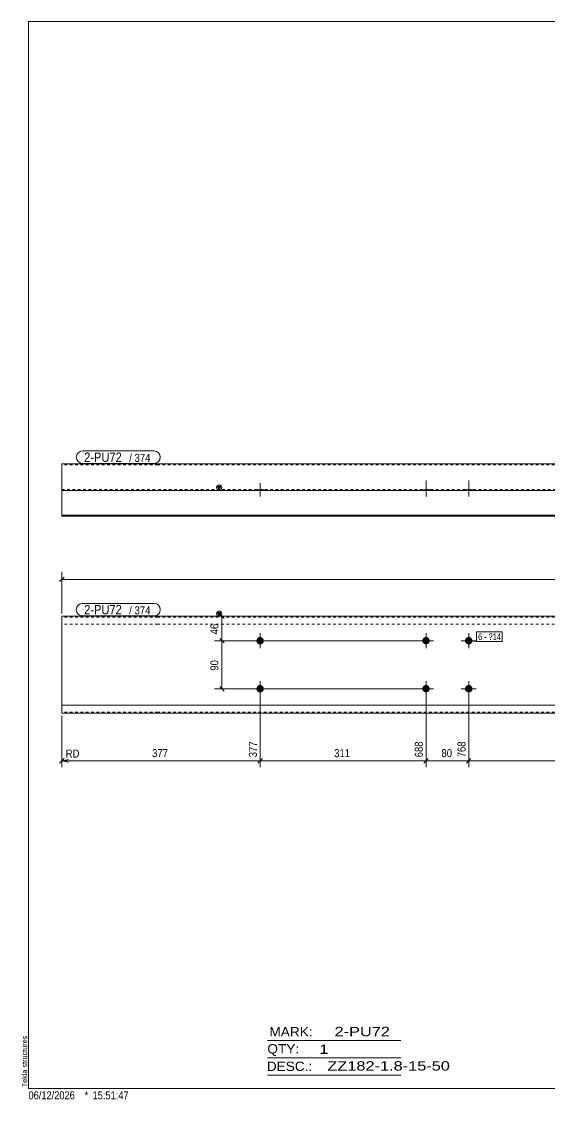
# Model space of a CAD drawing. Header units: millimetres. Extents: x 2 to 579, y 1 to 405.
# Drawn here: x 2.4 to 200.2, y 1 to 405 of the extents above; entities that cross this region are included whole.
import ezdxf

# ---------------------------------------------------------------- set-up
doc = ezdxf.new("R2010")
doc.units = ezdxf.units.MM
doc.linetypes.add('XKITLINE00', pattern=[0])
doc.linetypes.add('XKITLINE01', pattern=[4, 1, -1, 1, -1])
for name, color, linetype, lineweight in [('Bolt', 3, 'Continuous', 0), ('BoltMark', 7, 'Continuous', 0), ('Dimensions', 7, 'Continuous', 0), ('DrawingSheet', 5, 'Continuous', 0), ('OtherObjectType', 7, 'Continuous', 0), ('Part', 2, 'Continuous', 0), ('PartMark', 7, 'Continuous', 0)]:
    doc.layers.add(name, color=color, linetype=linetype, lineweight=lineweight)
doc.styles.add('ARIAL', font='ARIAL.TTF')
doc.styles.add('ARIAL_NARROW', font='ARIALN.TTF')

# ---------------------------------------------------------------- blocks, each defined once
blk = doc.blocks.new('*A1')
at = {"layer": 'Bolt'}
for points in [[(155.36, 172.88), (155.36, 172.84), (155.36, 172.81), (155.36, 172.77), (155.35, 172.74), (155.35, 172.7), (155.34, 172.67), (155.34, 172.64), (155.33, 172.6), (155.32, 172.57), (155.31, 172.54), (155.3, 172.5), (155.29, 172.47), (155.28, 172.44), (155.27, 172.41), (155.26, 172.37), (155.24, 172.34), (155.23, 172.31), (155.21, 172.28), (155.2, 172.25), (155.18, 172.22), (155.16, 172.19), (155.15, 172.16), (155.13, 172.13), (155.11, 172.1), (155.09, 172.08), (155.07, 172.05), (155.05, 172.02), (155.02, 172), (155, 171.97), (154.98, 171.94), (154.95, 171.92), (154.93, 171.9), (154.9, 171.87), (154.88, 171.85), (154.85, 171.83), (154.82, 171.81), (154.8, 171.79), (154.77, 171.77), (154.74, 171.75), (154.71, 171.73), (154.68, 171.71), (154.65, 171.69), (154.62, 171.68), (154.59, 171.66), (154.56, 171.64), (154.53, 171.63), (154.5, 171.62), (154.47, 171.6), (154.44, 171.59), (154.4, 171.58), (154.37, 171.57), (154.34, 171.56), (154.3, 171.55), (154.27, 171.54), (154.24, 171.54), (154.2, 171.53), (154.17, 171.53), (154.13, 171.52), (154.1, 171.52), (154.07, 171.51), (154.03, 171.51), (154, 171.51), (153.96, 171.51), (153.93, 171.51), (153.89, 171.51), (153.86, 171.51), (153.83, 171.52), (153.79, 171.52), (153.76, 171.53), (153.72, 171.53), (153.69, 171.54), (153.66, 171.54), (153.62, 171.55), (153.59, 171.56), (153.56, 171.57), (153.52, 171.58), (153.49, 171.59), (153.46, 171.6), (153.43, 171.62), (153.4, 171.63), (153.37, 171.64), (153.33, 171.66), (153.3, 171.68), (153.27, 171.69), (153.24, 171.71), (153.21, 171.73), (153.19, 171.75), (153.16, 171.77), (153.13, 171.79), (153.1, 171.81), (153.08, 171.83), (153.05, 171.85), (153.02, 171.87), (153, 171.9), (152.97, 171.92), (152.95, 171.94), (152.93, 171.97), (152.9, 172), (152.88, 172.02), (152.86, 172.05), (152.84, 172.08), (152.82, 172.1), (152.8, 172.13), (152.78, 172.16), (152.76, 172.19), (152.75, 172.22), (152.73, 172.25), (152.71, 172.28), (152.7, 172.31), (152.68, 172.34), (152.67, 172.37), (152.66, 172.41), (152.65, 172.44), (152.63, 172.47), (152.62, 172.5), (152.61, 172.54), (152.61, 172.57), (152.6, 172.6), (152.59, 172.64), (152.58, 172.67), (152.58, 172.7), (152.57, 172.74), (152.57, 172.77), (152.57, 172.81), (152.57, 172.84), (152.56, 172.88), (152.56, 172.91), (152.56, 172.94), (152.57, 172.98), (152.57, 173.01), (152.57, 173.05), (152.57, 173.08), (152.58, 173.12), (152.58, 173.15), (152.59, 173.18), (152.6, 173.22), (152.61, 173.25), (152.61, 173.28), (152.62, 173.32), (152.63, 173.35), (152.65, 173.38), (152.66, 173.41), (152.67, 173.45), (152.68, 173.48), (152.7, 173.51), (152.71, 173.54), (152.73, 173.57), (152.75, 173.6), (152.76, 173.63), (152.78, 173.66), (152.8, 173.69), (152.82, 173.72), (152.84, 173.74), (152.86, 173.77), (152.88, 173.8), (152.9, 173.82), (152.93, 173.85), (152.95, 173.88), (152.97, 173.9), (153, 173.92), (153.02, 173.95), (153.05, 173.97), (153.08, 173.99), (153.1, 174.01), (153.13, 174.03), (153.16, 174.05), (153.19, 174.07), (153.21, 174.09), (153.24, 174.11), (153.27, 174.13), (153.3, 174.14), (153.33, 174.16), (153.37, 174.18), (153.4, 174.19), (153.43, 174.2), (153.46, 174.22), (153.49, 174.23), (153.52, 174.24), (153.56, 174.25), (153.59, 174.26), (153.62, 174.27), (153.66, 174.28), (153.69, 174.28), (153.72, 174.29), (153.76, 174.29), (153.79, 174.3), (153.83, 174.3), (153.86, 174.31), (153.89, 174.31), (153.93, 174.31), (153.96, 174.31), (154, 174.31), (154.03, 174.31), (154.07, 174.31), (154.1, 174.3), (154.13, 174.3), (154.17, 174.29), (154.2, 174.29), (154.24, 174.28), (154.27, 174.28), (154.3, 174.27), (154.34, 174.26), (154.37, 174.25), (154.4, 174.24), (154.44, 174.23), (154.47, 174.22), (154.5, 174.2), (154.53, 174.19), (154.56, 174.18), (154.59, 174.16), (154.62, 174.14), (154.65, 174.13), (154.68, 174.11), (154.71, 174.09), (154.74, 174.07), (154.77, 174.05), (154.8, 174.03), (154.82, 174.01), (154.85, 173.99), (154.88, 173.97), (154.9, 173.95), (154.93, 173.92), (154.95, 173.9), (154.98, 173.88), (155, 173.85), (155.02, 173.82), (155.05, 173.8), (155.07, 173.77), (155.09, 173.74), (155.11, 173.72), (155.13, 173.69), (155.15, 173.66), (155.16, 173.63), (155.18, 173.6), (155.2, 173.57), (155.21, 173.54), (155.23, 173.51), (155.24, 173.48), (155.26, 173.45), (155.27, 173.41), (155.28, 173.38), (155.29, 173.35), (155.3, 173.32), (155.31, 173.28), (155.32, 173.25), (155.33, 173.22), (155.34, 173.18), (155.34, 173.15), (155.35, 173.12), (155.35, 173.08), (155.36, 173.05), (155.36, 173.01), (155.36, 172.98), (155.36, 172.94), (155.36, 172.91)], [(171.36, 172.88), (171.36, 172.84), (171.36, 172.81), (171.36, 172.77), (171.35, 172.74), (171.35, 172.7), (171.34, 172.67), (171.34, 172.64), (171.33, 172.6), (171.32, 172.57), (171.31, 172.54), (171.3, 172.5), (171.29, 172.47), (171.28, 172.44), (171.27, 172.41), (171.26, 172.37), (171.24, 172.34), (171.23, 172.31), (171.21, 172.28), (171.2, 172.25), (171.18, 172.22), (171.16, 172.19), (171.15, 172.16), (171.13, 172.13), (171.11, 172.1), (171.09, 172.08), (171.07, 172.05), (171.05, 172.02), (171.02, 172), (171, 171.97), (170.98, 171.94), (170.95, 171.92), (170.93, 171.9), (170.9, 171.87), (170.88, 171.85), (170.85, 171.83), (170.82, 171.81), (170.8, 171.79), (170.77, 171.77), (170.74, 171.75), (170.71, 171.73), (170.68, 171.71), (170.65, 171.69), (170.62, 171.68), (170.59, 171.66), (170.56, 171.64), (170.53, 171.63), (170.5, 171.62), (170.47, 171.6), (170.44, 171.59), (170.4, 171.58), (170.37, 171.57), (170.34, 171.56), (170.3, 171.55), (170.27, 171.54), (170.24, 171.54), (170.2, 171.53), (170.17, 171.53), (170.13, 171.52), (170.1, 171.52), (170.07, 171.51), (170.03, 171.51), (170, 171.51), (169.96, 171.51), (169.93, 171.51), (169.89, 171.51), (169.86, 171.51), (169.83, 171.52), (169.79, 171.52), (169.76, 171.53), (169.72, 171.53), (169.69, 171.54), (169.66, 171.54), (169.62, 171.55), (169.59, 171.56), (169.56, 171.57), (169.52, 171.58), (169.49, 171.59), (169.46, 171.6), (169.43, 171.62), (169.4, 171.63), (169.37, 171.64), (169.33, 171.66), (169.3, 171.68), (169.27, 171.69), (169.24, 171.71), (169.21, 171.73), (169.19, 171.75), (169.16, 171.77), (169.13, 171.79), (169.1, 171.81), (169.08, 171.83), (169.05, 171.85), (169.02, 171.87), (169, 171.9), (168.97, 171.92), (168.95, 171.94), (168.93, 171.97), (168.9, 172), (168.88, 172.02), (168.86, 172.05), (168.84, 172.08), (168.82, 172.1), (168.8, 172.13), (168.78, 172.16), (168.76, 172.19), (168.75, 172.22), (168.73, 172.25), (168.71, 172.28), (168.7, 172.31), (168.68, 172.34), (168.67, 172.37), (168.66, 172.41), (168.65, 172.44), (168.63, 172.47), (168.62, 172.5), (168.61, 172.54), (168.61, 172.57), (168.6, 172.6), (168.59, 172.64), (168.58, 172.67), (168.58, 172.7), (168.57, 172.74), (168.57, 172.77), (168.57, 172.81), (168.57, 172.84), (168.56, 172.88), (168.56, 172.91), (168.56, 172.94), (168.57, 172.98), (168.57, 173.01), (168.57, 173.05), (168.57, 173.08), (168.58, 173.12), (168.58, 173.15), (168.59, 173.18), (168.6, 173.22), (168.61, 173.25), (168.61, 173.28), (168.62, 173.32), (168.63, 173.35), (168.65, 173.38), (168.66, 173.41), (168.67, 173.45), (168.68, 173.48), (168.7, 173.51), (168.71, 173.54), (168.73, 173.57), (168.75, 173.6), (168.76, 173.63), (168.78, 173.66), (168.8, 173.69), (168.82, 173.72), (168.84, 173.74), (168.86, 173.77), (168.88, 173.8), (168.9, 173.82), (168.93, 173.85), (168.95, 173.88), (168.97, 173.9), (169, 173.92), (169.02, 173.95), (169.05, 173.97), (169.08, 173.99), (169.1, 174.01), (169.13, 174.03), (169.16, 174.05), (169.19, 174.07), (169.21, 174.09), (169.24, 174.11), (169.27, 174.13), (169.3, 174.14), (169.33, 174.16), (169.37, 174.18), (169.4, 174.19), (169.43, 174.2), (169.46, 174.22), (169.49, 174.23), (169.52, 174.24), (169.56, 174.25), (169.59, 174.26), (169.62, 174.27), (169.66, 174.28), (169.69, 174.28), (169.72, 174.29), (169.76, 174.29), (169.79, 174.3), (169.83, 174.3), (169.86, 174.31), (169.89, 174.31), (169.93, 174.31), (169.96, 174.31), (170, 174.31), (170.03, 174.31), (170.07, 174.31), (170.1, 174.3), (170.13, 174.3), (170.17, 174.29), (170.2, 174.29), (170.24, 174.28), (170.27, 174.28), (170.3, 174.27), (170.34, 174.26), (170.37, 174.25), (170.4, 174.24), (170.44, 174.23), (170.47, 174.22), (170.5, 174.2), (170.53, 174.19), (170.56, 174.18), (170.59, 174.16), (170.62, 174.14), (170.65, 174.13), (170.68, 174.11), (170.71, 174.09), (170.74, 174.07), (170.77, 174.05), (170.8, 174.03), (170.82, 174.01), (170.85, 173.99), (170.88, 173.97), (170.9, 173.95), (170.93, 173.92), (170.95, 173.9), (170.98, 173.88), (171, 173.85), (171.02, 173.82), (171.05, 173.8), (171.07, 173.77), (171.09, 173.74), (171.11, 173.72), (171.13, 173.69), (171.15, 173.66), (171.16, 173.63), (171.18, 173.6), (171.2, 173.57), (171.21, 173.54), (171.23, 173.51), (171.24, 173.48), (171.26, 173.45), (171.27, 173.41), (171.28, 173.38), (171.29, 173.35), (171.3, 173.32), (171.31, 173.28), (171.32, 173.25), (171.33, 173.22), (171.34, 173.18), (171.34, 173.15), (171.35, 173.12), (171.35, 173.08), (171.36, 173.05), (171.36, 173.01), (171.36, 172.98), (171.36, 172.94), (171.36, 172.91)], [(155.36, 154.88), (155.36, 154.84), (155.36, 154.81), (155.36, 154.77), (155.35, 154.74), (155.35, 154.7), (155.34, 154.67), (155.34, 154.64), (155.33, 154.6), (155.32, 154.57), (155.31, 154.54), (155.3, 154.5), (155.29, 154.47), (155.28, 154.44), (155.27, 154.41), (155.26, 154.37), (155.24, 154.34), (155.23, 154.31), (155.21, 154.28), (155.2, 154.25), (155.18, 154.22), (155.16, 154.19), (155.15, 154.16), (155.13, 154.13), (155.11, 154.1), (155.09, 154.08), (155.07, 154.05), (155.05, 154.02), (155.02, 154), (155, 153.97), (154.98, 153.94), (154.95, 153.92), (154.93, 153.9), (154.9, 153.87), (154.88, 153.85), (154.85, 153.83), (154.82, 153.81), (154.8, 153.79), (154.77, 153.77), (154.74, 153.75), (154.71, 153.73), (154.68, 153.71), (154.65, 153.69), (154.62, 153.68), (154.59, 153.66), (154.56, 153.64), (154.53, 153.63), (154.5, 153.62), (154.47, 153.6), (154.44, 153.59), (154.4, 153.58), (154.37, 153.57), (154.34, 153.56), (154.3, 153.55), (154.27, 153.54), (154.24, 153.54), (154.2, 153.53), (154.17, 153.53), (154.13, 153.52), (154.1, 153.52), (154.07, 153.51), (154.03, 153.51), (154, 153.51), (153.96, 153.51), (153.93, 153.51), (153.89, 153.51), (153.86, 153.51), (153.83, 153.52), (153.79, 153.52), (153.76, 153.53), (153.72, 153.53), (153.69, 153.54), (153.66, 153.54), (153.62, 153.55), (153.59, 153.56), (153.56, 153.57), (153.52, 153.58), (153.49, 153.59), (153.46, 153.6), (153.43, 153.62), (153.4, 153.63), (153.37, 153.64), (153.33, 153.66), (153.3, 153.68), (153.27, 153.69), (153.24, 153.71), (153.21, 153.73), (153.19, 153.75), (153.16, 153.77), (153.13, 153.79), (153.1, 153.81), (153.08, 153.83), (153.05, 153.85), (153.02, 153.87), (153, 153.9), (152.97, 153.92), (152.95, 153.94), (152.93, 153.97), (152.9, 154), (152.88, 154.02), (152.86, 154.05), (152.84, 154.08), (152.82, 154.1), (152.8, 154.13), (152.78, 154.16), (152.76, 154.19), (152.75, 154.22), (152.73, 154.25), (152.71, 154.28), (152.7, 154.31), (152.68, 154.34), (152.67, 154.37), (152.66, 154.41), (152.65, 154.44), (152.63, 154.47), (152.62, 154.5), (152.61, 154.54), (152.61, 154.57), (152.6, 154.6), (152.59, 154.64), (152.58, 154.67), (152.58, 154.7), (152.57, 154.74), (152.57, 154.77), (152.57, 154.81), (152.57, 154.84), (152.56, 154.88), (152.56, 154.91), (152.56, 154.94), (152.57, 154.98), (152.57, 155.01), (152.57, 155.05), (152.57, 155.08), (152.58, 155.12), (152.58, 155.15), (152.59, 155.18), (152.6, 155.22), (152.61, 155.25), (152.61, 155.28), (152.62, 155.32), (152.63, 155.35), (152.65, 155.38), (152.66, 155.41), (152.67, 155.45), (152.68, 155.48), (152.7, 155.51), (152.71, 155.54), (152.73, 155.57), (152.75, 155.6), (152.76, 155.63), (152.78, 155.66), (152.8, 155.69), (152.82, 155.72), (152.84, 155.74), (152.86, 155.77), (152.88, 155.8), (152.9, 155.82), (152.93, 155.85), (152.95, 155.88), (152.97, 155.9), (153, 155.92), (153.02, 155.95), (153.05, 155.97), (153.08, 155.99), (153.1, 156.01), (153.13, 156.03), (153.16, 156.05), (153.19, 156.07), (153.21, 156.09), (153.24, 156.11), (153.27, 156.13), (153.3, 156.14), (153.33, 156.16), (153.37, 156.18), (153.4, 156.19), (153.43, 156.2), (153.46, 156.22), (153.49, 156.23), (153.52, 156.24), (153.56, 156.25), (153.59, 156.26), (153.62, 156.27), (153.66, 156.28), (153.69, 156.28), (153.72, 156.29), (153.76, 156.29), (153.79, 156.3), (153.83, 156.3), (153.86, 156.31), (153.89, 156.31), (153.93, 156.31), (153.96, 156.31), (154, 156.31), (154.03, 156.31), (154.07, 156.31), (154.1, 156.3), (154.13, 156.3), (154.17, 156.29), (154.2, 156.29), (154.24, 156.28), (154.27, 156.28), (154.3, 156.27), (154.34, 156.26), (154.37, 156.25), (154.4, 156.24), (154.44, 156.23), (154.47, 156.22), (154.5, 156.2), (154.53, 156.19), (154.56, 156.18), (154.59, 156.16), (154.62, 156.14), (154.65, 156.13), (154.68, 156.11), (154.71, 156.09), (154.74, 156.07), (154.77, 156.05), (154.8, 156.03), (154.82, 156.01), (154.85, 155.99), (154.88, 155.97), (154.9, 155.95), (154.93, 155.92), (154.95, 155.9), (154.98, 155.88), (155, 155.85), (155.02, 155.82), (155.05, 155.8), (155.07, 155.77), (155.09, 155.74), (155.11, 155.72), (155.13, 155.69), (155.15, 155.66), (155.16, 155.63), (155.18, 155.6), (155.2, 155.57), (155.21, 155.54), (155.23, 155.51), (155.24, 155.48), (155.26, 155.45), (155.27, 155.41), (155.28, 155.38), (155.29, 155.35), (155.3, 155.32), (155.31, 155.28), (155.32, 155.25), (155.33, 155.22), (155.34, 155.18), (155.34, 155.15), (155.35, 155.12), (155.35, 155.08), (155.36, 155.05), (155.36, 155.01), (155.36, 154.98), (155.36, 154.94), (155.36, 154.91)], [(171.36, 154.88), (171.36, 154.84), (171.36, 154.81), (171.36, 154.77), (171.35, 154.74), (171.35, 154.7), (171.34, 154.67), (171.34, 154.64), (171.33, 154.6), (171.32, 154.57), (171.31, 154.54), (171.3, 154.5), (171.29, 154.47), (171.28, 154.44), (171.27, 154.41), (171.26, 154.37), (171.24, 154.34), (171.23, 154.31), (171.21, 154.28), (171.2, 154.25), (171.18, 154.22), (171.16, 154.19), (171.15, 154.16), (171.13, 154.13), (171.11, 154.1), (171.09, 154.08), (171.07, 154.05), (171.05, 154.02), (171.02, 154), (171, 153.97), (170.98, 153.94), (170.95, 153.92), (170.93, 153.9), (170.9, 153.87), (170.88, 153.85), (170.85, 153.83), (170.82, 153.81), (170.8, 153.79), (170.77, 153.77), (170.74, 153.75), (170.71, 153.73), (170.68, 153.71), (170.65, 153.69), (170.62, 153.68), (170.59, 153.66), (170.56, 153.64), (170.53, 153.63), (170.5, 153.62), (170.47, 153.6), (170.44, 153.59), (170.4, 153.58), (170.37, 153.57), (170.34, 153.56), (170.3, 153.55), (170.27, 153.54), (170.24, 153.54), (170.2, 153.53), (170.17, 153.53), (170.13, 153.52), (170.1, 153.52), (170.07, 153.51), (170.03, 153.51), (170, 153.51), (169.96, 153.51), (169.93, 153.51), (169.89, 153.51), (169.86, 153.51), (169.83, 153.52), (169.79, 153.52), (169.76, 153.53), (169.72, 153.53), (169.69, 153.54), (169.66, 153.54), (169.62, 153.55), (169.59, 153.56), (169.56, 153.57), (169.52, 153.58), (169.49, 153.59), (169.46, 153.6), (169.43, 153.62), (169.4, 153.63), (169.37, 153.64), (169.33, 153.66), (169.3, 153.68), (169.27, 153.69), (169.24, 153.71), (169.21, 153.73), (169.19, 153.75), (169.16, 153.77), (169.13, 153.79), (169.1, 153.81), (169.08, 153.83), (169.05, 153.85), (169.02, 153.87), (169, 153.9), (168.97, 153.92), (168.95, 153.94), (168.93, 153.97), (168.9, 154), (168.88, 154.02), (168.86, 154.05), (168.84, 154.08), (168.82, 154.1), (168.8, 154.13), (168.78, 154.16), (168.76, 154.19), (168.75, 154.22), (168.73, 154.25), (168.71, 154.28), (168.7, 154.31), (168.68, 154.34), (168.67, 154.37), (168.66, 154.41), (168.65, 154.44), (168.63, 154.47), (168.62, 154.5), (168.61, 154.54), (168.61, 154.57), (168.6, 154.6), (168.59, 154.64), (168.58, 154.67), (168.58, 154.7), (168.57, 154.74), (168.57, 154.77), (168.57, 154.81), (168.57, 154.84), (168.56, 154.88), (168.56, 154.91), (168.56, 154.94), (168.57, 154.98), (168.57, 155.01), (168.57, 155.05), (168.57, 155.08), (168.58, 155.12), (168.58, 155.15), (168.59, 155.18), (168.6, 155.22), (168.61, 155.25), (168.61, 155.28), (168.62, 155.32), (168.63, 155.35), (168.65, 155.38), (168.66, 155.41), (168.67, 155.45), (168.68, 155.48), (168.7, 155.51), (168.71, 155.54), (168.73, 155.57), (168.75, 155.6), (168.76, 155.63), (168.78, 155.66), (168.8, 155.69), (168.82, 155.72), (168.84, 155.74), (168.86, 155.77), (168.88, 155.8), (168.9, 155.82), (168.93, 155.85), (168.95, 155.88), (168.97, 155.9), (169, 155.92), (169.02, 155.95), (169.05, 155.97), (169.08, 155.99), (169.1, 156.01), (169.13, 156.03), (169.16, 156.05), (169.19, 156.07), (169.21, 156.09), (169.24, 156.11), (169.27, 156.13), (169.3, 156.14), (169.33, 156.16), (169.37, 156.18), (169.4, 156.19), (169.43, 156.2), (169.46, 156.22), (169.49, 156.23), (169.52, 156.24), (169.56, 156.25), (169.59, 156.26), (169.62, 156.27), (169.66, 156.28), (169.69, 156.28), (169.72, 156.29), (169.76, 156.29), (169.79, 156.3), (169.83, 156.3), (169.86, 156.31), (169.89, 156.31), (169.93, 156.31), (169.96, 156.31), (170, 156.31), (170.03, 156.31), (170.07, 156.31), (170.1, 156.3), (170.13, 156.3), (170.17, 156.29), (170.2, 156.29), (170.24, 156.28), (170.27, 156.28), (170.3, 156.27), (170.34, 156.26), (170.37, 156.25), (170.4, 156.24), (170.44, 156.23), (170.47, 156.22), (170.5, 156.2), (170.53, 156.19), (170.56, 156.18), (170.59, 156.16), (170.62, 156.14), (170.65, 156.13), (170.68, 156.11), (170.71, 156.09), (170.74, 156.07), (170.77, 156.05), (170.8, 156.03), (170.82, 156.01), (170.85, 155.99), (170.88, 155.97), (170.9, 155.95), (170.93, 155.92), (170.95, 155.9), (170.98, 155.88), (171, 155.85), (171.02, 155.82), (171.05, 155.8), (171.07, 155.77), (171.09, 155.74), (171.11, 155.72), (171.13, 155.69), (171.15, 155.66), (171.16, 155.63), (171.18, 155.6), (171.2, 155.57), (171.21, 155.54), (171.23, 155.51), (171.24, 155.48), (171.26, 155.45), (171.27, 155.41), (171.28, 155.38), (171.29, 155.35), (171.3, 155.32), (171.31, 155.28), (171.32, 155.25), (171.33, 155.22), (171.34, 155.18), (171.34, 155.15), (171.35, 155.12), (171.35, 155.08), (171.36, 155.05), (171.36, 155.01), (171.36, 154.98), (171.36, 154.94), (171.36, 154.91)]]:
    blk.add_hatch(color=3, dxfattribs=at).paths.add_polyline_path(points, flags=17)
at = {"layer": 'Bolt', "color": 3, "linetype": 'XKITLINE00', "lineweight": 0}
for p, q in [((153.96, 175.71), (153.96, 170.11)), ((169.96, 175.71), (169.96, 170.11)), ((156.76, 172.91), (151.16, 172.91)), ((172.76, 172.91), (167.16, 172.91)), ((153.96, 157.71), (153.96, 152.11)), ((169.96, 157.71), (169.96, 152.11)), ((156.76, 154.91), (151.16, 154.91)), ((172.76, 154.91), (167.16, 154.91))]:
    blk.add_line(p, q, dxfattribs=at)
blk = doc.blocks.new('*A2')
at = {"layer": 'Bolt'}
for points in [[(93.19, 172.88), (93.19, 172.84), (93.19, 172.81), (93.19, 172.77), (93.18, 172.74), (93.18, 172.7), (93.17, 172.67), (93.17, 172.64), (93.16, 172.6), (93.15, 172.57), (93.14, 172.54), (93.13, 172.5), (93.12, 172.47), (93.11, 172.44), (93.1, 172.41), (93.09, 172.37), (93.07, 172.34), (93.06, 172.31), (93.04, 172.28), (93.03, 172.25), (93.01, 172.22), (92.99, 172.19), (92.98, 172.16), (92.96, 172.13), (92.94, 172.1), (92.92, 172.08), (92.9, 172.05), (92.88, 172.02), (92.85, 172), (92.83, 171.97), (92.81, 171.94), (92.78, 171.92), (92.76, 171.9), (92.73, 171.87), (92.71, 171.85), (92.68, 171.83), (92.66, 171.81), (92.63, 171.79), (92.6, 171.77), (92.57, 171.75), (92.54, 171.73), (92.51, 171.71), (92.48, 171.69), (92.45, 171.68), (92.42, 171.66), (92.39, 171.64), (92.36, 171.63), (92.33, 171.62), (92.3, 171.6), (92.27, 171.59), (92.23, 171.58), (92.2, 171.57), (92.17, 171.56), (92.13, 171.55), (92.1, 171.54), (92.07, 171.54), (92.03, 171.53), (92, 171.53), (91.97, 171.52), (91.93, 171.52), (91.9, 171.51), (91.86, 171.51), (91.83, 171.51), (91.79, 171.51), (91.76, 171.51), (91.73, 171.51), (91.69, 171.51), (91.66, 171.52), (91.62, 171.52), (91.59, 171.53), (91.55, 171.53), (91.52, 171.54), (91.49, 171.54), (91.45, 171.55), (91.42, 171.56), (91.39, 171.57), (91.35, 171.58), (91.32, 171.59), (91.29, 171.6), (91.26, 171.62), (91.23, 171.63), (91.2, 171.64), (91.16, 171.66), (91.13, 171.68), (91.1, 171.69), (91.07, 171.71), (91.04, 171.73), (91.02, 171.75), (90.99, 171.77), (90.96, 171.79), (90.93, 171.81), (90.91, 171.83), (90.88, 171.85), (90.85, 171.87), (90.83, 171.9), (90.8, 171.92), (90.78, 171.94), (90.76, 171.97), (90.73, 172), (90.71, 172.02), (90.69, 172.05), (90.67, 172.08), (90.65, 172.1), (90.63, 172.13), (90.61, 172.16), (90.59, 172.19), (90.58, 172.22), (90.56, 172.25), (90.54, 172.28), (90.53, 172.31), (90.51, 172.34), (90.5, 172.37), (90.49, 172.41), (90.48, 172.44), (90.46, 172.47), (90.45, 172.5), (90.44, 172.54), (90.44, 172.57), (90.43, 172.6), (90.42, 172.64), (90.41, 172.67), (90.41, 172.7), (90.4, 172.74), (90.4, 172.77), (90.4, 172.81), (90.4, 172.84), (90.39, 172.88), (90.39, 172.91), (90.39, 172.94), (90.4, 172.98), (90.4, 173.01), (90.4, 173.05), (90.4, 173.08), (90.41, 173.12), (90.41, 173.15), (90.42, 173.18), (90.43, 173.22), (90.44, 173.25), (90.44, 173.28), (90.45, 173.32), (90.46, 173.35), (90.48, 173.38), (90.49, 173.41), (90.5, 173.45), (90.51, 173.48), (90.53, 173.51), (90.54, 173.54), (90.56, 173.57), (90.58, 173.6), (90.59, 173.63), (90.61, 173.66), (90.63, 173.69), (90.65, 173.72), (90.67, 173.74), (90.69, 173.77), (90.71, 173.8), (90.73, 173.82), (90.76, 173.85), (90.78, 173.88), (90.8, 173.9), (90.83, 173.92), (90.85, 173.95), (90.88, 173.97), (90.91, 173.99), (90.93, 174.01), (90.96, 174.03), (90.99, 174.05), (91.02, 174.07), (91.04, 174.09), (91.07, 174.11), (91.1, 174.13), (91.13, 174.14), (91.16, 174.16), (91.2, 174.18), (91.23, 174.19), (91.26, 174.2), (91.29, 174.22), (91.32, 174.23), (91.35, 174.24), (91.39, 174.25), (91.42, 174.26), (91.45, 174.27), (91.49, 174.28), (91.52, 174.28), (91.55, 174.29), (91.59, 174.29), (91.62, 174.3), (91.66, 174.3), (91.69, 174.31), (91.73, 174.31), (91.76, 174.31), (91.79, 174.31), (91.83, 174.31), (91.86, 174.31), (91.9, 174.31), (91.93, 174.3), (91.97, 174.3), (92, 174.29), (92.03, 174.29), (92.07, 174.28), (92.1, 174.28), (92.13, 174.27), (92.17, 174.26), (92.2, 174.25), (92.23, 174.24), (92.27, 174.23), (92.3, 174.22), (92.33, 174.2), (92.36, 174.19), (92.39, 174.18), (92.42, 174.16), (92.45, 174.14), (92.48, 174.13), (92.51, 174.11), (92.54, 174.09), (92.57, 174.07), (92.6, 174.05), (92.63, 174.03), (92.66, 174.01), (92.68, 173.99), (92.71, 173.97), (92.73, 173.95), (92.76, 173.92), (92.78, 173.9), (92.81, 173.88), (92.83, 173.85), (92.85, 173.82), (92.88, 173.8), (92.9, 173.77), (92.92, 173.74), (92.94, 173.72), (92.96, 173.69), (92.98, 173.66), (92.99, 173.63), (93.01, 173.6), (93.03, 173.57), (93.04, 173.54), (93.06, 173.51), (93.07, 173.48), (93.09, 173.45), (93.1, 173.41), (93.11, 173.38), (93.12, 173.35), (93.13, 173.32), (93.14, 173.28), (93.15, 173.25), (93.16, 173.22), (93.17, 173.18), (93.17, 173.15), (93.18, 173.12), (93.18, 173.08), (93.19, 173.05), (93.19, 173.01), (93.19, 172.98), (93.19, 172.94), (93.19, 172.91)], [(93.19, 154.88), (93.19, 154.84), (93.19, 154.81), (93.19, 154.77), (93.18, 154.74), (93.18, 154.7), (93.17, 154.67), (93.17, 154.64), (93.16, 154.6), (93.15, 154.57), (93.14, 154.54), (93.13, 154.5), (93.12, 154.47), (93.11, 154.44), (93.1, 154.41), (93.09, 154.37), (93.07, 154.34), (93.06, 154.31), (93.04, 154.28), (93.03, 154.25), (93.01, 154.22), (92.99, 154.19), (92.98, 154.16), (92.96, 154.13), (92.94, 154.1), (92.92, 154.08), (92.9, 154.05), (92.88, 154.02), (92.85, 154), (92.83, 153.97), (92.81, 153.94), (92.78, 153.92), (92.76, 153.9), (92.73, 153.87), (92.71, 153.85), (92.68, 153.83), (92.66, 153.81), (92.63, 153.79), (92.6, 153.77), (92.57, 153.75), (92.54, 153.73), (92.51, 153.71), (92.48, 153.69), (92.45, 153.68), (92.42, 153.66), (92.39, 153.64), (92.36, 153.63), (92.33, 153.62), (92.3, 153.6), (92.27, 153.59), (92.23, 153.58), (92.2, 153.57), (92.17, 153.56), (92.13, 153.55), (92.1, 153.54), (92.07, 153.54), (92.03, 153.53), (92, 153.53), (91.97, 153.52), (91.93, 153.52), (91.9, 153.51), (91.86, 153.51), (91.83, 153.51), (91.79, 153.51), (91.76, 153.51), (91.73, 153.51), (91.69, 153.51), (91.66, 153.52), (91.62, 153.52), (91.59, 153.53), (91.55, 153.53), (91.52, 153.54), (91.49, 153.54), (91.45, 153.55), (91.42, 153.56), (91.39, 153.57), (91.35, 153.58), (91.32, 153.59), (91.29, 153.6), (91.26, 153.62), (91.23, 153.63), (91.2, 153.64), (91.16, 153.66), (91.13, 153.68), (91.1, 153.69), (91.07, 153.71), (91.04, 153.73), (91.02, 153.75), (90.99, 153.77), (90.96, 153.79), (90.93, 153.81), (90.91, 153.83), (90.88, 153.85), (90.85, 153.87), (90.83, 153.9), (90.8, 153.92), (90.78, 153.94), (90.76, 153.97), (90.73, 154), (90.71, 154.02), (90.69, 154.05), (90.67, 154.08), (90.65, 154.1), (90.63, 154.13), (90.61, 154.16), (90.59, 154.19), (90.58, 154.22), (90.56, 154.25), (90.54, 154.28), (90.53, 154.31), (90.51, 154.34), (90.5, 154.37), (90.49, 154.41), (90.48, 154.44), (90.46, 154.47), (90.45, 154.5), (90.44, 154.54), (90.44, 154.57), (90.43, 154.6), (90.42, 154.64), (90.41, 154.67), (90.41, 154.7), (90.4, 154.74), (90.4, 154.77), (90.4, 154.81), (90.4, 154.84), (90.39, 154.88), (90.39, 154.91), (90.39, 154.94), (90.4, 154.98), (90.4, 155.01), (90.4, 155.05), (90.4, 155.08), (90.41, 155.12), (90.41, 155.15), (90.42, 155.18), (90.43, 155.22), (90.44, 155.25), (90.44, 155.28), (90.45, 155.32), (90.46, 155.35), (90.48, 155.38), (90.49, 155.41), (90.5, 155.45), (90.51, 155.48), (90.53, 155.51), (90.54, 155.54), (90.56, 155.57), (90.58, 155.6), (90.59, 155.63), (90.61, 155.66), (90.63, 155.69), (90.65, 155.72), (90.67, 155.74), (90.69, 155.77), (90.71, 155.8), (90.73, 155.82), (90.76, 155.85), (90.78, 155.88), (90.8, 155.9), (90.83, 155.92), (90.85, 155.95), (90.88, 155.97), (90.91, 155.99), (90.93, 156.01), (90.96, 156.03), (90.99, 156.05), (91.02, 156.07), (91.04, 156.09), (91.07, 156.11), (91.1, 156.13), (91.13, 156.14), (91.16, 156.16), (91.2, 156.18), (91.23, 156.19), (91.26, 156.2), (91.29, 156.22), (91.32, 156.23), (91.35, 156.24), (91.39, 156.25), (91.42, 156.26), (91.45, 156.27), (91.49, 156.28), (91.52, 156.28), (91.55, 156.29), (91.59, 156.29), (91.62, 156.3), (91.66, 156.3), (91.69, 156.31), (91.73, 156.31), (91.76, 156.31), (91.79, 156.31), (91.83, 156.31), (91.86, 156.31), (91.9, 156.31), (91.93, 156.3), (91.97, 156.3), (92, 156.29), (92.03, 156.29), (92.07, 156.28), (92.1, 156.28), (92.13, 156.27), (92.17, 156.26), (92.2, 156.25), (92.23, 156.24), (92.27, 156.23), (92.3, 156.22), (92.33, 156.2), (92.36, 156.19), (92.39, 156.18), (92.42, 156.16), (92.45, 156.14), (92.48, 156.13), (92.51, 156.11), (92.54, 156.09), (92.57, 156.07), (92.6, 156.05), (92.63, 156.03), (92.66, 156.01), (92.68, 155.99), (92.71, 155.97), (92.73, 155.95), (92.76, 155.92), (92.78, 155.9), (92.81, 155.88), (92.83, 155.85), (92.85, 155.82), (92.88, 155.8), (92.9, 155.77), (92.92, 155.74), (92.94, 155.72), (92.96, 155.69), (92.98, 155.66), (92.99, 155.63), (93.01, 155.6), (93.03, 155.57), (93.04, 155.54), (93.06, 155.51), (93.07, 155.48), (93.09, 155.45), (93.1, 155.41), (93.11, 155.38), (93.12, 155.35), (93.13, 155.32), (93.14, 155.28), (93.15, 155.25), (93.16, 155.22), (93.17, 155.18), (93.17, 155.15), (93.18, 155.12), (93.18, 155.08), (93.19, 155.05), (93.19, 155.01), (93.19, 154.98), (93.19, 154.94), (93.19, 154.91)]]:
    blk.add_hatch(color=3, dxfattribs=at).paths.add_polyline_path(points, flags=17)
at = {"layer": 'Bolt', "color": 3, "linetype": 'XKITLINE00', "lineweight": 0}
for p, q in [((91.79, 175.71), (91.79, 170.11)), ((94.59, 172.91), (88.99, 172.91)), ((91.79, 157.71), (91.79, 152.11)), ((94.59, 154.91), (88.99, 154.91))]:
    blk.add_line(p, q, dxfattribs=at)
blk = doc.blocks.new('*A5')
at = {"layer": 'Part'}
blk.add_hatch(color=2, dxfattribs=at).paths.add_polyline_path([(75.63, 183.51), (77.23, 183.51), (76.43, 182.11)], flags=17)
at = {"layer": 'Part', "color": 2, "linetype": 'XKITLINE00', "lineweight": 0}
for p, q in [((17.5, 182.11), (17.5, 145.71)), ((53.5, 182.11), (17.5, 182.11)), ((208.16, 182.11), (53.6, 182.11)), ((76.43, 182.11), (75.63, 183.51)), ((75.63, 183.51), (77.23, 183.51)), ((77.23, 183.51), (76.43, 182.11)), ((284.65, 182.11), (208.26, 182.11)), ((377.13, 182.11), (284.75, 182.11)), ((423.43, 182.11), (377.23, 182.11)), ((423.43, 182.11), (423.43, 145.71)), ((53.5, 148.71), (17.5, 148.71)), ((17.5, 145.71), (53.5, 145.71)), ((208.16, 148.71), (53.6, 148.71)), ((53.6, 145.71), (208.16, 145.71)), ((284.65, 148.71), (208.26, 148.71)), ((208.26, 145.71), (284.65, 145.71)), ((377.13, 148.71), (284.75, 148.71)), ((284.75, 145.71), (377.13, 145.71)), ((423.43, 148.71), (377.23, 148.71)), ((377.23, 145.71), (423.43, 145.71))]:
    blk.add_line(p, q, dxfattribs=at)
at = {"layer": 'Part', "color": 7, "linetype": 'XKITLINE01', "lineweight": 0}
for p, q in [((53.5, 181.75), (17.5, 181.75)), ((53.5, 179.11), (17.5, 179.11)), ((208.16, 181.75), (53.6, 181.75)), ((208.16, 179.11), (53.6, 179.11)), ((284.65, 181.75), (208.26, 181.75)), ((284.65, 179.11), (208.26, 179.11)), ((377.13, 181.75), (284.75, 181.75)), ((377.13, 179.11), (284.75, 179.11)), ((423.43, 181.75), (377.23, 181.75)), ((423.43, 179.11), (377.23, 179.11)), ((53.5, 146.07), (17.5, 146.07)), ((208.16, 146.07), (53.6, 146.07)), ((284.65, 146.07), (208.26, 146.07)), ((377.13, 146.07), (284.75, 146.07)), ((423.43, 146.07), (377.23, 146.07))]:
    blk.add_line(p, q, dxfattribs=at)
at = {"layer": 'Part', "color": 2, "linetype": 'XKITLINE00', "lineweight": 0}
blk.add_circle((76.43, 183.01), 1, dxfattribs=at)
blk = doc.blocks.new('*A6')
at = {"layer": 'Bolt'}
for points in [[(152.56, 229.25), (152.56, 229.61), (155.36, 229.61), (155.36, 229.25)], [(152.56, 229.25), (152.56, 229.61), (155.36, 229.61), (155.36, 229.25)], [(168.56, 229.25), (168.56, 229.61), (171.36, 229.61), (171.36, 229.25)], [(168.56, 229.25), (168.56, 229.61), (171.36, 229.61), (171.36, 229.25)]]:
    blk.add_hatch(color=3, dxfattribs=at).paths.add_polyline_path(points, flags=17)
at = {"layer": 'Bolt', "color": 3, "linetype": 'XKITLINE00', "lineweight": 0}
for p, q in [((153.96, 232.93), (153.96, 226.93)), ((153.96, 232.93), (153.96, 226.93)), ((169.96, 232.93), (169.96, 226.93)), ((169.96, 232.93), (169.96, 226.93)), ((152.56, 229.61), (152.56, 229.25)), ((152.56, 229.61), (152.56, 229.25)), ((155.36, 229.61), (155.36, 229.25)), ((155.36, 229.61), (155.36, 229.25)), ((168.56, 229.61), (168.56, 229.25)), ((168.56, 229.61), (168.56, 229.25)), ((171.36, 229.61), (171.36, 229.25)), ((171.36, 229.61), (171.36, 229.25))]:
    blk.add_line(p, q, dxfattribs=at)
blk = doc.blocks.new('*A7')
at = {"layer": 'Bolt'}
blk.add_hatch(color=3, dxfattribs=at).paths.add_polyline_path([(90.39, 229.25), (90.39, 229.61), (93.19, 229.61), (93.19, 229.25)], flags=17)
blk.add_hatch(color=3, dxfattribs=at).paths.add_polyline_path([(90.39, 229.25), (90.39, 229.61), (93.19, 229.61), (93.19, 229.25)], flags=17)
at = {"layer": 'Bolt', "color": 3, "linetype": 'XKITLINE00', "lineweight": 0}
for p, q in [((91.79, 231.93), (91.79, 226.93)), ((91.79, 231.93), (91.79, 226.93)), ((90.39, 229.61), (90.39, 229.25)), ((90.39, 229.61), (90.39, 229.25)), ((93.19, 229.61), (93.19, 229.25)), ((93.19, 229.61), (93.19, 229.25))]:
    blk.add_line(p, q, dxfattribs=at)
blk = doc.blocks.new('*A10')
at = {"layer": 'Part'}
blk.add_hatch(color=2, dxfattribs=at).paths.add_polyline_path([(75.63, 230.83), (77.23, 230.83), (76.43, 229.43)], flags=17)
at = {"layer": 'Part', "color": 2, "linetype": 'XKITLINE00', "lineweight": 0}
for p, q in [((17.5, 219.97), (17.5, 239.25)), ((53.5, 239.25), (17.5, 239.25)), ((208.16, 239.25), (53.6, 239.25)), ((284.65, 239.25), (208.26, 239.25)), ((377.13, 239.25), (284.75, 239.25)), ((423.43, 239.25), (377.23, 239.25)), ((423.43, 239.25), (423.43, 219.97)), ((76.43, 229.43), (75.63, 230.83)), ((75.63, 230.83), (77.23, 230.83)), ((77.23, 230.83), (76.43, 229.43)), ((53.5, 229.25), (17.5, 229.25)), ((208.16, 229.25), (53.6, 229.25)), ((284.65, 229.25), (208.26, 229.25)), ((377.13, 229.25), (284.75, 229.25)), ((423.43, 229.25), (377.23, 229.25)), ((17.5, 219.61), (17.5, 219.97)), ((17.5, 219.97), (53.5, 219.97)), ((53.5, 219.61), (17.5, 219.61)), ((53.6, 219.97), (208.16, 219.97)), ((208.16, 219.61), (53.6, 219.61)), ((208.26, 219.97), (284.65, 219.97)), ((284.65, 219.61), (208.26, 219.61)), ((284.75, 219.97), (377.13, 219.97)), ((377.13, 219.61), (284.75, 219.61)), ((377.23, 219.97), (423.43, 219.97)), ((423.43, 219.61), (377.23, 219.61)), ((423.43, 219.97), (423.43, 219.61))]:
    blk.add_line(p, q, dxfattribs=at)
at = {"layer": 'Part', "color": 7, "linetype": 'XKITLINE01', "lineweight": 0}
for p, q in [((53.5, 238.89), (17.5, 238.89)), ((208.16, 238.89), (53.6, 238.89)), ((284.65, 238.89), (208.26, 238.89)), ((377.13, 238.89), (284.75, 238.89)), ((423.43, 238.89), (377.23, 238.89)), ((17.5, 229.61), (53.5, 229.61)), ((53.6, 229.61), (208.16, 229.61)), ((208.26, 229.61), (284.65, 229.61)), ((284.75, 229.61), (377.13, 229.61)), ((377.23, 229.61), (423.43, 229.61))]:
    blk.add_line(p, q, dxfattribs=at)
at = {"layer": 'Part', "color": 2, "linetype": 'XKITLINE00', "lineweight": 0}
blk.add_circle((76.43, 230.33), 1, dxfattribs=at)
blk = doc.blocks.new('*A11')
at = {"layer": 'DrawingSheet', "color": 5, "linetype": 'XKITLINE00', "lineweight": 0}
for p, q in [((579, 405), (5, 405)), ((5, 405), (5, 5)), ((579, 5), (579, 405)), ((5, 5), (579, 5))]:
    blk.add_line(p, q, dxfattribs=at)
at = {"layer": 'DrawingSheet', "color": 5, "style": 'ARIAL', "width": 0.85}
blk.add_text('Tekla structures', height=2, rotation=90, dxfattribs=at).set_placement((4.5, 5.5))
blk = doc.blocks.new('*A15')
at = {"layer": 'OtherObjectType', "color": 6, "linetype": 'XKITLINE00', "lineweight": 0}
for p, q in [((94.5, 23), (144.5, 23)), ((94.5, 16.5), (144.5, 16.5)), ((94.5, 10), (144.5, 10))]:
    blk.add_line(p, q, dxfattribs=at)
at = {"layer": 'OtherObjectType', "color": 6, "style": 'ARIAL_NARROW'}
for s, width, p in [('MARK:', 1.275, (95.27, 24.58)), ('2-PU72', 1.525501, (119.69, 24.65)), ('QTY:', 1.275, (94.5, 18.19)), ('1', 1.525501, (113.99, 18.05)), ('DESC.:', 1.275, (94.29, 11.63)), ('ZZ182-1.8-15-50', 1.525501, (117, 11.79))]:
    blk.add_text(s, height=3.5, dxfattribs=dict(at, width=width)).set_placement(p)
blk = doc.blocks.new('*A18')
at = {"layer": 'OtherObjectType', "color": 7, "style": 'ARIAL_NARROW', "width": 1.008832}
for s, p in [('06/12/2026', (4.99, 1)), ('*', (26, 1)), ('15:51:47', (29, 1))]:
    blk.add_text(s, height=3, dxfattribs=at).set_placement(p)
blk = doc.blocks.new('*A21')
at = {"layer": 'Dimensions', "color": 7, "linetype": 'XKITLINE00', "lineweight": 0}
for p, q in [((76.65, 173.76), (78.35, 172.06)), ((152.96, 172.91), (74.65, 172.91)), ((77.5, 154.91), (77.5, 172.91)), ((152.96, 154.91), (74.65, 154.91)), ((76.65, 155.76), (78.35, 154.06))]:
    blk.add_line(p, q, dxfattribs=at)
at = {"layer": 'Dimensions', "color": 3}
for p in [(77.5, 172.91), (77.5, 154.91)]:
    blk.add_point(p, dxfattribs=at)
at = {"layer": 'Dimensions', "color": 3, "style": 'ARIAL', "width": 0.85}
blk.add_text('90', height=3, rotation=90.0002, dxfattribs=at).set_placement((76.15, 161.68))
blk = doc.blocks.new('*A22')
at = {"layer": 'Dimensions', "color": 7, "linetype": 'XKITLINE00', "lineweight": 0}
for p, q in [((90.79, 182.11), (74.65, 182.11)), ((76.65, 182.96), (78.35, 181.26)), ((77.5, 172.91), (77.5, 182.11)), ((76.65, 173.76), (78.35, 172.06)), ((152.96, 172.91), (74.65, 172.91))]:
    blk.add_line(p, q, dxfattribs=at)
at = {"layer": 'Dimensions', "color": 3}
for p in [(77.5, 182.11), (77.5, 172.91)]:
    blk.add_point(p, dxfattribs=at)
at = {"layer": 'Dimensions', "color": 3, "style": 'ARIAL', "width": 0.85}
blk.add_text('46', height=3, rotation=90.0002, dxfattribs=at).set_placement((76.15, 175.28))
blk = doc.blocks.new('*A23')
at = {"layer": 'Dimensions', "color": 7, "linetype": 'XKITLINE00', "lineweight": 0}
for p, q in [((17.5, 183.11), (17.5, 198.76)), ((423.43, 183.11), (423.43, 198.76)), ((18.35, 196.76), (16.65, 195.06)), ((17.5, 195.91), (423.43, 195.91)), ((424.28, 196.76), (422.58, 195.06))]:
    blk.add_line(p, q, dxfattribs=at)
at = {"layer": 'Dimensions', "color": 3}
for p in [(17.5, 195.91), (423.43, 195.91)]:
    blk.add_point(p, dxfattribs=at)
at = {"layer": 'Dimensions', "color": 3, "style": 'ARIAL', "width": 0.85}
blk.add_text('3393', height=3, dxfattribs=at).set_placement((216.01, 197.26))
blk = doc.blocks.new('*A24')
at = {"layer": 'Dimensions', "color": 7, "linetype": 'XKITLINE00', "lineweight": 0}
for p, q in [((91.79, 153.91), (91.79, 125.51)), ((17.5, 144.71), (17.5, 125.51)), ((17.5, 144.71), (17.5, 125.51)), ((18.35, 128.76), (16.65, 127.06)), ((20, 128.41), (17.5, 127.91)), ((17.5, 127.91), (91.79, 127.91)), ((20, 127.41), (17.5, 127.91)), ((24.72, 127.91), (17.5, 127.91)), ((92.64, 128.76), (90.95, 127.06))]:
    blk.add_line(p, q, dxfattribs=at)
at = {"layer": 'Dimensions', "color": 3}
for p in [(17.5, 127.91), (91.79, 127.91)]:
    blk.add_point(p, dxfattribs=at)
at = {"layer": 'Dimensions', "color": 7}
blk.add_point((17.5, 127.91), dxfattribs=at)
at = {"layer": 'Dimensions', "color": 3, "style": 'ARIAL', "width": 0.85}
blk.add_text('377', height=3, rotation=90.0002, dxfattribs=at).set_placement((90.59, 129.21))
for s, p in [('RD', (18.94, 129.11)), ('377', (51.31, 129.26))]:
    blk.add_text(s, height=3, dxfattribs=at).set_placement(p)
blk = doc.blocks.new('*A25')
at = {"layer": 'Dimensions', "color": 7, "linetype": 'XKITLINE00', "lineweight": 0}
for p, q in [((91.79, 153.91), (91.79, 125.51)), ((153.96, 153.91), (153.96, 125.51)), ((92.64, 128.76), (90.95, 127.06)), ((91.79, 127.91), (153.96, 127.91)), ((154.81, 128.76), (153.12, 127.06))]:
    blk.add_line(p, q, dxfattribs=at)
at = {"layer": 'Dimensions', "color": 3}
for p in [(91.79, 127.91), (153.96, 127.91)]:
    blk.add_point(p, dxfattribs=at)
at = {"layer": 'Dimensions', "color": 3, "style": 'ARIAL', "width": 0.85}
blk.add_text('688', height=3, rotation=90.0002, dxfattribs=at).set_placement((152.76, 129.21))
blk.add_text('311', height=3, dxfattribs=at).set_placement((119.54, 129.26))
blk = doc.blocks.new('*A26')
at = {"layer": 'Dimensions', "color": 7, "linetype": 'XKITLINE00', "lineweight": 0}
for p, q in [((153.96, 153.91), (153.96, 125.51)), ((169.96, 153.91), (169.96, 125.51)), ((154.81, 128.76), (153.12, 127.06)), ((153.96, 127.91), (169.96, 127.91)), ((170.81, 128.76), (169.12, 127.06))]:
    blk.add_line(p, q, dxfattribs=at)
at = {"layer": 'Dimensions', "color": 3}
for p in [(153.96, 127.91), (169.96, 127.91)]:
    blk.add_point(p, dxfattribs=at)
at = {"layer": 'Dimensions', "color": 3, "style": 'ARIAL', "width": 0.85}
blk.add_text('768', height=3, rotation=90.0002, dxfattribs=at).set_placement((168.76, 129.21))
blk.add_text('80', height=3, dxfattribs=at).set_placement((159.74, 129.26))
blk = doc.blocks.new('*A27')
at = {"layer": 'Dimensions', "color": 7, "linetype": 'XKITLINE00', "lineweight": 0}
for p, q in [((169.96, 153.91), (169.96, 125.51)), ((246.45, 153.91), (246.45, 125.51)), ((170.81, 128.76), (169.12, 127.06)), ((169.96, 127.91), (246.45, 127.91)), ((247.3, 128.76), (245.6, 127.06))]:
    blk.add_line(p, q, dxfattribs=at)
at = {"layer": 'Dimensions', "color": 3}
for p in [(169.96, 127.91), (246.45, 127.91)]:
    blk.add_point(p, dxfattribs=at)
at = {"layer": 'Dimensions', "color": 3, "style": 'ARIAL', "width": 0.85}
blk.add_text('2233', height=3, rotation=90.0002, dxfattribs=at).set_placement((245.25, 129.21))
blk.add_text('1466', height=3, dxfattribs=at).set_placement((203.76, 129.26))
blk = doc.blocks.new('*A33')
at = {"layer": 'BoltMark', "color": 7, "linetype": 'XKITLINE00', "lineweight": 0}
for p, q in [((172.87, 176.26), (182.55, 176.26)), ((172.87, 172.56), (172.87, 176.26)), ((182.55, 172.56), (182.55, 176.26)), ((169.96, 172.91), (172.87, 172.56)), ((172.87, 172.56), (182.55, 172.56))]:
    blk.add_line(p, q, dxfattribs=at)
at = {"layer": 'BoltMark', "color": 3, "style": 'ARIAL_NARROW', "width": 0.85}
for s, p in [('6', (173.47, 173.16)), ('-', (175.74, 173.16)), ('?14', (177.39, 173.16))]:
    blk.add_text(s, height=2.5, dxfattribs=at).set_placement(p)
blk = doc.blocks.new('*A34')
at = {"layer": 'PartMark', "color": 7, "linetype": 'XKITLINE00', "lineweight": 0}
for p, q in [((25.25, 186.91), (52.01, 186.91)), ((25.25, 182.21), (52.01, 182.21))]:
    blk.add_line(p, q, dxfattribs=at)
for centre, start, end in [((25.25, 184.56), 90, 270), ((52.01, 184.56), 270, 90)]:
    blk.add_arc(centre, 2.35, start, end, dxfattribs=at)
at = {"layer": 'PartMark', "color": 1, "style": 'ARIAL', "width": 0.85}
blk.add_text('2-PU72', height=3.5, dxfattribs=at).set_placement((25.85, 182.81))
at = {"layer": 'PartMark', "color": 3, "style": 'ARIAL', "width": 0.85}
for s, p in [('/', (42.73, 182.81)), ('374', (44.74, 182.81))]:
    blk.add_text(s, height=3, dxfattribs=at).set_placement(p)
blk = doc.blocks.new('*A36')
at = {"layer": 'PartMark', "color": 7, "linetype": 'XKITLINE00', "lineweight": 0}
for p, q in [((25.25, 244.05), (52.01, 244.05)), ((25.25, 239.35), (52.01, 239.35))]:
    blk.add_line(p, q, dxfattribs=at)
for centre, start, end in [((25.25, 241.7), 90, 270), ((52.01, 241.7), 270, 90)]:
    blk.add_arc(centre, 2.35, start, end, dxfattribs=at)
at = {"layer": 'PartMark', "color": 1, "style": 'ARIAL', "width": 0.85}
blk.add_text('2-PU72', height=3.5, dxfattribs=at).set_placement((25.85, 239.95))
at = {"layer": 'PartMark', "color": 3, "style": 'ARIAL', "width": 0.85}
for s, p in [('/', (42.73, 239.95)), ('374', (44.74, 239.95))]:
    blk.add_text(s, height=3, dxfattribs=at).set_placement(p)

msp = doc.modelspace()

# ---------------------------------------------------------------- block references
at = {"lineweight": 0}
for name in ['*A11', '*A36', '*A7', '*A6', '*A23', '*A34', '*A22', '*A21', '*A2', '*A1', '*A33', '*A24', '*A25', '*A26', '*A27', '*A15', '*A18']:
    msp.add_blockref(name, (0, 0), dxfattribs=at)
at = {"layer": 'Part', "lineweight": 0}
for name in ['*A10', '*A5']:
    msp.add_blockref(name, (0, 0), dxfattribs=at)

doc.saveas('drawing.dxf')
